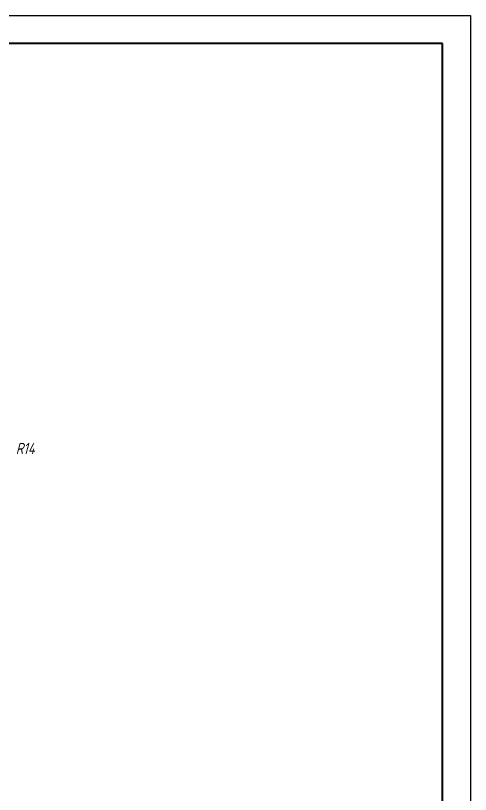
# Paper-space layout 'Layout1' of a CAD drawing. Extents: x -1 to 840, y -1 to 593.
# Drawn here: x 759.2 to 840.2, y 454.4 to 593.2 of the extents above; entities that cross this region are included whole.
import ezdxf

# ---------------------------------------------------------------- set-up
doc = ezdxf.new("R2010")
doc.units = 0
doc.header["$MEASUREMENT"] = 0
doc.layers.add('KONTUR', color=7, linetype='CONTINUOUS')
doc.layers.add('Sheet', color=255, linetype='CONTINUOUS')
doc.layers.add('Основная', color=7, linetype='CONTINUOUS', lineweight=40)
doc.styles.add('GOST type A0', font='', dxfattribs={"oblique": 15, "height": 3.5})
doc.styles.get('GOST type A0').set_extended_font_data('GOST type A')

psp = doc.layouts.get("Layout1")

# ---------------------------------------------------------------- linework, layer by layer
at = {"layer": 'KONTUR'}
for p, q in [((-0.79, 593.21), (840.21, 593.21)), ((840.21, 593.21), (840.21, -0.79))]:
    psp.add_line(p, q, dxfattribs=at)
at = {"layer": 'Основная'}
for p, q in [((835.21, 588.21), (19.21, 588.21)), ((835.21, 4.21), (835.21, 588.21))]:
    psp.add_line(p, q, dxfattribs=at)

# ---------------------------------------------------------------- texts
at = {"layer": 'Sheet', "color": 7, "style": 'GOST type A0', "oblique": 15}
psp.add_text('R14', height=2, dxfattribs=at).set_placement((759.27, 515.08))

doc.saveas('drawing.dxf')
